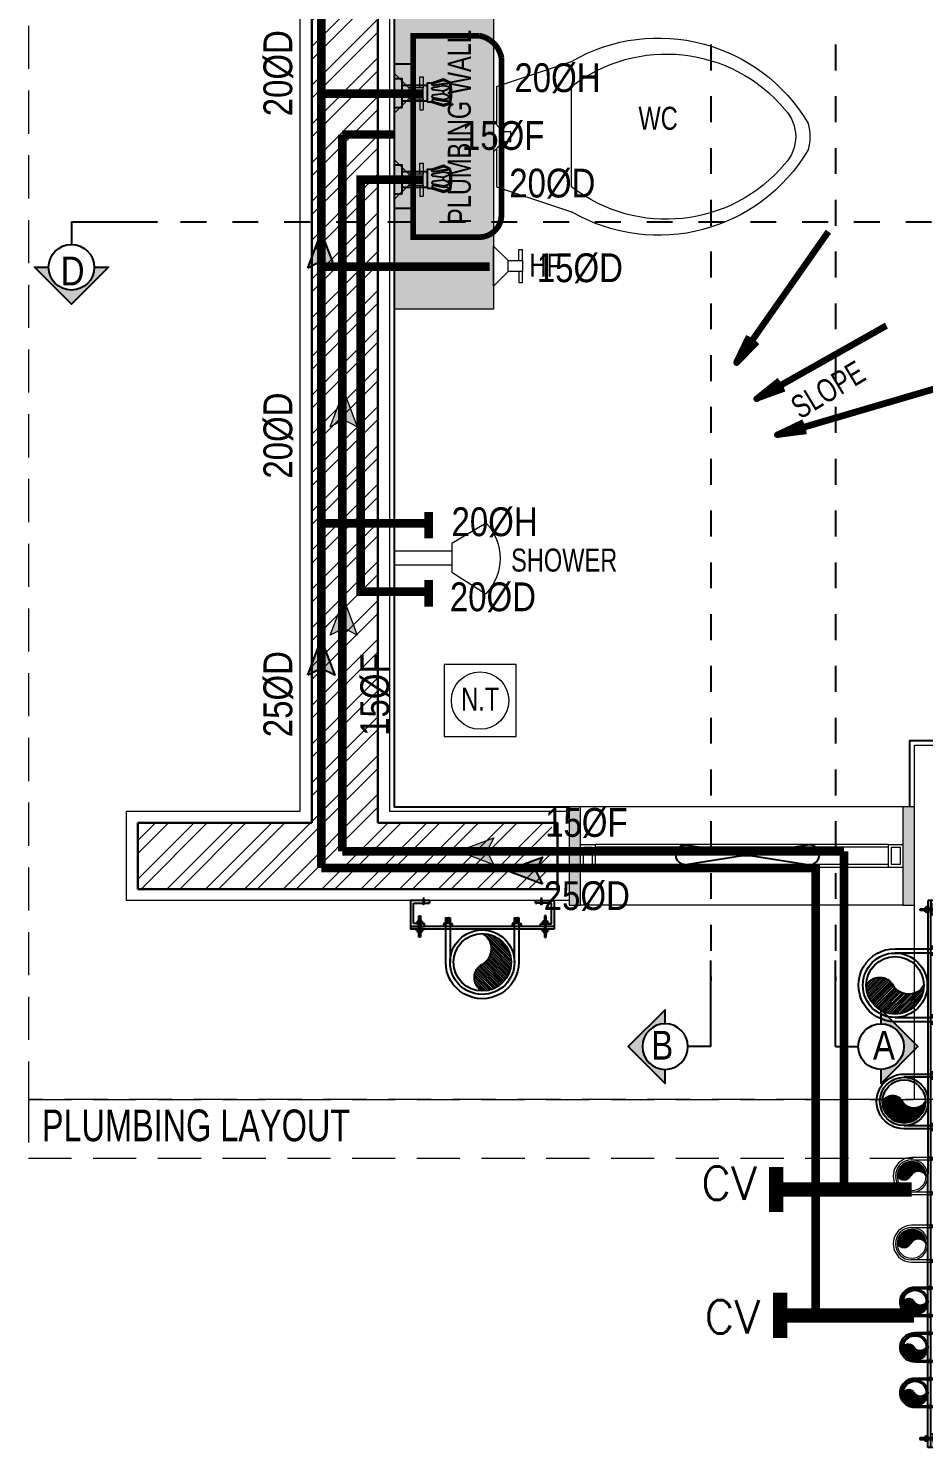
# Model space of a CAD drawing. Header units: inches. Extents: x 899679 to 12882928, y -3363313 to 527800.
# Drawn here: x 981452 to 983007, y 505374 to 507841 of the extents above; entities that cross this region are included whole.
import ezdxf
from ezdxf.enums import TextEntityAlignment as Align

# ---------------------------------------------------------------- set-up
doc = ezdxf.new("R2010")
doc.units = ezdxf.units.IN
doc.header["$LTSCALE"] = 150
doc.linetypes.add('Dash', pattern=[6, 3, -3])
doc.linetypes.add('HIDDEN', pattern=[0.375, 0.25, -0.125])
for name, color, linetype, lineweight in [('ELE', 6, 'Continuous', 25), ('ele02', 4, 'Continuous', 9), ('ele03', 147, 'Continuous', 5), ('g-cen-sym', 8, 'Continuous', 25), ('g-ele-02', 8, 'Continuous', 9), ('g-text', 8, 'Continuous', 9), ('P.FIXTURE-MSA', 8, 'Continuous', 5), ('P_Soil Downtke pipe', 6, 'Continuous', 25), ('P_Wate Downtke pipe', 4, 'Continuous', 25), ('P_Water Supply Downtake pipe', 3, 'Continuous', 25), ('Pl_FLushing PIpe', 150, 'Continuous', 9), ('PLASTER', 3, 'Continuous', 9), ('SHEET', 7, 'Continuous', 13), ('WALL HATCH-MSA', 251, 'Continuous', 9), ('WALL-MSA', 32, 'Continuous', 30)]:
    doc.layers.add(name, color=color, linetype=linetype, lineweight=lineweight)
for name, color, linetype in [('g-sol250', 8, 'Continuous'), ('P-ASP', 42, 'Continuous'), ('P-DWS', 3, 'Continuous'), ('P_DOMESTIC GRAVITY PIPE', 3, 'Continuous'), ('P_FLUSHING GRAVITY PIPE', 150, 'Continuous'), ('P_GEYSER', 1, 'Continuous'), ('P_HOT WATER PIPE', 1, 'HIDDEN'), ('P_SANITARY', 7, 'Continuous'), ('PL-bracket', 7, 'Continuous'), ('TILE SECTION', 152, 'Continuous')]:
    doc.layers.add(name, color=color, linetype=linetype)
doc.styles.add('AR', font='swisscl.ttf')
doc.styles.add('ARIAL', font='swisscl.ttf')
doc.styles.add('arial unicode', font='swisscl.ttf', dxfattribs={"height": 165})
doc.styles.add('PLUMBING TEXT', font='ARIALN.TTF')
doc.styles.add('SWINS', font='swissc.ttf')
doc.styles.add('{18b73a54-fa43-428c-adcb-c1c7bbdf2c84}', font='Simplex.shx')
doc.dimstyles.new('25', dxfattribs={"dimtxt": 40, "dimasz": 18, "dimexe": 0, "dimexo": 0, "dimgap": 10, "dimtad": 1, "dimdec": 0, "dimzin": 3, "dimdsep": 46, "dimtxsty": 'ARIAL', "dimblk": 'ARCHTICK', "dimcen": 0, "dimclrd": 256, "dimclre": 256, "dimclrt": 256, "dimadec": 0, "dimazin": 0, "dimtfac": 1, "dimtdec": 0, "dimtmove": 1, "dimatfit": 0, "dimfxl": 1, "dimtolj": 1, "dimtzin": 0, "dimlwd": 18, "dimlwe": 5, "dimarcsym": 0})

# ---------------------------------------------------------------- blocks, each defined once
blk = doc.blocks.new('A$Cd9974d17')
at = {"elevation": -2.990973136893025e-06}
blk.add_lwpolyline([(14.51018306124024, -125), (139.5101830612402, -125), (139.5101830612402, 0), (14.51018306124024, 0)], close=True, dxfattribs=at)
blk.add_circle((77.01018305378966, -62.50000000372529, -3.011486838741326e-06), 50)
blk = doc.blocks.new('ewc')
at = {"linetype": 'Continuous'}
for p, q in [((6.000000000021826, 101.599999135622), (158.4000000000451, 152.3999991355522)), ((6.000000000021826, 24.57502629797091), (6.000000000021826, 101.599999135622)), ((158.4000000000451, 101.599999135622), (158.4000000000451, -101.6000008644478)), ((6.000000000021826, -101.6000008644478), (6.000000000021826, -24.57502391314483)), ((6.000000000021826, -101.6000008644478), (158.4000000000451, -152.4000008643779))]:
    blk.add_line(p, q, dxfattribs=at)
for points in [[(14.69999999997526, -15.87502045519068), (2.18279e-11, -30.5750262979127), (2.18279e-11, 30.57502629797091), (14.69999999997526, 15.87502629801747)], [(14.69999999997526, 9.524999135552207), (35.09999999999855, 9.524999135552207), (35.09999999999855, -9.52500086449436), (14.69999999997526, -9.52500086449436)]]:
    blk.add_lwpolyline(points, close=True, dxfattribs=at)
for centre, radius, start, end in [((334.6003760970416, -151.6075776776415), 351.3777508359386, 30.46294972132546, 120.0965059132994), ((350.166366009762, -145.4049900448299), 312.7060038516717, 39.84628294043039, 127.8249367280076), ((532.3713892993037, -8.644419722e-07), 79.81336324384073, 316.4848892072429, 43.51511079275708), ((539.3991887490483, 0.0005310428678058), 101.6, 344.8605283250158, 15.13947077070725), ((334.6003760970416, 151.607575948874), 351.3777508359386, 239.9034940867005, 329.5370502786747), ((350.166366009762, 145.4049883160623), 312.7060038516717, 232.1750632719923, 320.1537170595696)]:
    blk.add_arc(centre, radius, start, end, dxfattribs=at)
blk = doc.blocks.new('TAP-1')
for p, q in [((9.525013580918312, -44.44999999995343), (28.57501366082579, -44.44999999995343)), ((28.57501366082579, -44.44999999995343), (28.57501366082579, -50.80000000004657)), ((9.525013580918312, -50.80000000004657), (28.57501366082579, -50.80000000004657))]:
    blk.add_line(p, q)
for points in [[(-9.52499020472169, -25.40001328103244), (-34.92501358129084, 0), (34.92501358129084, 0), (9.525013580918312, -25.40002716239542)], [(-9.524986418895423, -44.44999999995343), (-28.5749864988029, -44.44999999995343), (-28.5749864988029, -50.80000000004657), (-9.524986418895423, -50.80000000004657)]]:
    blk.add_lwpolyline(points)
blk.add_lwpolyline([(9.525013580918312, -25.40000000002328), (9.525013580918312, -50.80000000004657), (-9.524986418895423, -50.80000000004657), (-9.524986418895423, -25.40000000002328)], close=True)
blk = doc.blocks.new('A$C9f60bd39')
for p, q in [((-25.00005471240729, 99.99999316036701), (-62.28428161423653, 159.5359041057527)), ((60.56100777816027, 159.7277266159654), (25.00002735946327, 99.99999316036701)), ((25.00002735946327, 99.99999316036701), (-25.00005471240729, 99.99999316036701)), ((12.50000684056431, 99.99999316036701), (-12.50003419537097, 99.99999316036701))]:
    blk.add_line(p, q)
blk.add_lwpolyline([(-12.50003419537097, 99.99999316036701), (-12.50002051796764, 0), (12.50002051796764, 0), (12.50000684056431, 99.99999316036701)], close=True)
blk.add_arc((-0.7608264302834868, 95.07164785638452), 89.11103114370214, 46.51608762641337, 133.6628466995608)
blk = doc.blocks.new('sec')
at = {"layer": 'g-cen-sym'}
h = blk.add_hatch(color=256, dxfattribs=at)
h.paths.add_polyline_path([(2.73e-14, 537.5273218287452), (-107.956475941309, 429.5708458874361), (-107.956475941309, 399.1607016395453, -0.2062306983916904), (2.730000000001706e-14, 445.6665243379758, -0.4142135623730596), (148.5555081145527, 297.1110162260618), (240.4163056053222, 297.1110162260618)])
h.paths.add_polyline_path([(-107.956475941309, 399.1607016395454), (-107.956475941309, 429.5708458874361), (-138.1869732997017, 399.3403485290693), (-138.1869732997017, 351.6371512499004, -0.09565303018648871)])
h.paths.add_polyline_path([(-138.1869732997017, 399.3403485290693), (-168.4174706606815, 369.1098511680636), (-168.4174706606815, 297.1110162260618), (-148.5555081119139, 297.1110162260618, -0.09423427136048851), (-138.1869732997017, 351.6371512499004)])
h.paths.add_polyline_path([(-168.4174706580426, 369.1098511680636), (-204.6941080129084, 332.8332138158367), (-204.6941080129084, 297.1110162260618), (-168.4174706606815, 297.1110162260618)])
h.paths.add_polyline_path([(-204.6941080129084, 332.8332138158367), (-240.4163056027092, 297.1110162260618), (-204.6941080129084, 297.1110162260618)])
for q in [(2.73e-14, 148.5555081130354), (-561.6378324203346, 0)]:
    blk.add_line((0, 0), q, dxfattribs=at)
blk.add_lwpolyline([(-148.5555081119139, 297.1110162260618), (-240.4163056027092, 297.1110162260618), (2.73e-14, 537.5273218287452), (240.4163056053222, 297.1110162260618), (148.5555081145527, 297.1110162260618)], dxfattribs=at)
blk.add_circle((2.73e-14, 297.1110162260618), 148.5555081130354, dxfattribs=at)
blk = doc.blocks.new('_ArchTick')
at = {"color": 0, "linetype": 'ByBlock', "const_width": 0.15}
blk.add_lwpolyline([(-0.5, -0.5), (0.5, 0.5)], dxfattribs=at)
blk = doc.blocks.new('A$C71541A21')
h = blk.add_hatch()
h.set_pattern_fill('ANSI31', color=256, scale=15624.99999961172, angle=449.9999947211993, style=0)
h.set_pattern_definition([(225.0000052736955, (2987.514096804695, -8852.990632419187), (-2.209708894839474, 2.209708487257594), [])])
edge = h.paths.add_edge_path()
edge.add_ellipse((58.19573492583879, 66.33248665570433), major_axis=(-35.35533905670769, 35.35533905670769), ratio=0.9999999999963864, start_angle=315.00000527864233, end_angle=405.0000052790051, ccw=False)
edge.add_ellipse((58.19573492606526, 66.33248665570433), major_axis=(-35.35533905654907, -35.35533905654907), ratio=0.9999999999990152, start_angle=135.0000052792887, end_angle=225.0000000000283, ccw=False)
edge.add_ellipse((84.99012411941371, 79.03934499527237), major_axis=(-18.70781260122782, 18.70781260122782), ratio=0.9999999999990392, start_angle=72.05095237669781, end_angle=196.2959103731115, ccw=False)
edge.add_ellipse((35.01052318419402, 50.98169697085457), major_axis=(-21.84810600288985, 21.84810600288985), ratio=0.9999999999985292, start_angle=256.2424875922653, end_angle=375.2099589512152)
at = {"color": 253}
for p, q in [((-18.89106795806232, 129.8324832193147), (58.19572907563697, 129.8324866465499)), ((-9.54635294477252, 129.831727855091), (-11.43835364824865, 129.8372014557497)), ((-9.548668197777328, 132.701747422945), (-8.418130726596372, 133.8388452140151)), ((-9.540326368397595, 122.3611023641951), (-9.548668197777328, 132.7017474233088)), ((-9.515043614402327, 131.1003206797267), (-4.017719424910991, 131.0844167980775)), ((-8.418130726596372, 133.8388452140151), (-4.017719424910991, 133.8388452140151)), ((58.19572976394407, 122.3618984121623), (-19.34279916938048, 122.3619066906281)), ((-9.540326368397595, 122.3611023641951), (-9.548668197777328, 119.4776715886491)), ((-9.548668197777328, 119.4776715886491), (-8.418130726596372, 118.3405737975789)), ((-9.54398898214198, 121.095085953604), (-4.017719424910991, 121.0790983322312)), ((-8.418130726596372, 118.3405737975789), (-4.017719424910991, 118.3405737975789)), ((58.19574077694657, 2.832486664677487), (-19.34279379814656, 2.832478416473873)), ((-18.89105706969759, 10.30306669630091), (58.19574008841307, 10.30307489960869)), ((58.19574077694657, 2.832486664677487), (-13.3133817491303, 2.832479011567313)), ((-9.546341147898643, 10.30231303168141), (-11.10284523895749, 10.30681603271836)), ((-9.548656401267221, 13.17233259953531), (-8.418118929722494, 14.30943039060541)), ((-9.540314571523721, 2.831687540421555), (-9.548656401267221, 13.17233259953531)), ((-9.540314571523721, 2.831687540421555), (-9.548656401267221, -0.0517432354882459)), ((-9.543977185268105, 1.56567112983059), (-4.017707627673313, 1.549683508457674)), ((-9.515031817528447, 11.57090585595318), (-4.017707627673313, 11.55500197394024)), ((-8.418118929722494, 14.30943039060541), (-4.017707627673313, 14.30943039060541)), ((-9.548656401267221, -0.0517432354882459), (-8.418118929722494, -1.188841026558363)), ((-8.418118929722494, -1.188841026558363), (-4.017707627673313, -1.188841026558363))]:
    blk.add_line(p, q, dxfattribs=at)
for points in [[(-19.39855965395615, 122.2485780273218, 0.1779413410830516), (-18.96089619515904, 125.9839440835293, -0.2328251976264197), (-18.95009380971812, 129.7178886617275)], [(-19.39854785708225, 2.719163203912031, 0.1779413410830516), (-18.96088439792142, 6.454529259755815, -0.2328251976264197), (-18.9500820128443, 10.18847383831774)]]:
    blk.add_lwpolyline(points, format="xyb", dxfattribs=at)
for points in [[(-17.33959012638577, 129.8327036686914), (-16.18338604933437, 122.3601411850922)], [(-15.15917705513048, 129.8335857501314), (-14.00297297844291, 122.361023266896)], [(-12.97876398460279, 129.8344678319353), (-11.82255990755139, 122.3619053483361)], [(-10.79835091371127, 129.8353499133754), (-9.540865640548088, 123.0295915888945)], [(-4.017719424910991, 133.8388452140151), (-4.017719424910991, 118.3405737975789)], [(-17.33957832914815, 10.30328884491786), (-16.18337425246052, 2.830726361682465)], [(-15.15916525825657, 10.30417092635792), (-14.002961181569, 2.831608443122533)], [(-12.97875218772888, 10.30505300816178), (-11.82254811067751, 2.8324905245626)], [(-10.7983391164736, 10.30593508960185), (-9.540853843674213, 3.500176764757211)], [(-4.017707627673313, 14.30943039060541), (-4.017707627673313, -1.188841026558363)]]:
    blk.add_lwpolyline(points, dxfattribs=at)
for major_axis, ratio, start_param, end_param in [((-8.399999999999996e-15, -56.0294117612936), 0.9999999999955402, -0.7853981633996782, 5.497787143779905), ((-1.31e-14, -49.99999999999997), 0.9999999999967564, -0.7853981633990699, 5.497787143780516)]:
    blk.add_ellipse((58.19573492561231, 66.33248665570433), major_axis=major_axis, ratio=ratio, start_param=start_param, end_param=end_param)
at = {"color": 253, "extrusion": (0, 0, -1)}
blk.add_ellipse((58.19573492629181, 66.33248665570433), major_axis=(-44.90128060301127, -44.90128060301129), ratio=0.999999999999692, start_param=2.356194490192188, end_param=5.497787143781983, dxfattribs=at)
at = {"extrusion": (0, 0, -1)}
for centre, major_axis, ratio, start_param, end_param in [((35.01052318464697, 50.98169697049223), (-21.8481060029837, -21.8481060029837), 0.999999999999786, 1.30533246416926, 3.381706541423978), ((84.89053644642789, 78.88060685054668), (-18.59417428406518, 18.59417428406518), 0.9999999999967792, 2.853642975592703, 5.029312805762117)]:
    blk.add_ellipse(centre, major_axis=major_axis, ratio=ratio, start_param=start_param, end_param=end_param, dxfattribs=at)
blk = doc.blocks.new('*U93')
for p, q in [((-944.9254997048308, 44.72142396942945), (-944.9254997048308, 49.69098918781675)), ((-944.9254997048308, 49.68862127818283), (0, 49.68862127818283)), ((0, 44.72142396942945), (0, 49.69098918781675)), ((-944.9254997048308, 44.72190422909625), (-920.9240761539687, 44.72190422909625)), ((-944.9254997048308, 0), (-944.9254997048308, 44.72190422909625)), ((-944.9254997048308, 44.72171776174218), (0, 44.71953631946235)), ((-920.9240761484166, 39.97065656435734), (-940.1742520446328, 39.97065656435734)), ((-940.1742520446328, 39.97065656435734), (-940.1742520506498, 4.751247661959496)), ((-920.9240761539687, 44.72190422909625), (-920.9240761484166, 39.97065656435734)), ((0, 44.72190422909625), (-24.18943095835834, 44.72190422909625)), ((-24.18943095835834, 44.72190422909625), (-24.18943096391718, 39.97065656435734)), ((-24.18943096391718, 39.97065656435734), (-4.751247660191439, 39.97065656435734)), ((-4.751247660191439, 39.97065656435734), (-4.751247654174222, 4.751247661959496)), ((0, 0), (0, 44.72190422909625)), ((-912.3997083801935, 0), (-944.9254997048308, 0)), ((-940.1742520506498, 4.751247661959496), (-912.3997083741765, 4.751247661959496)), ((-913.2429443287597, 4.751247661959496), (-915.0863216155968, 4.751247661959496)), ((-912.3997083741765, 4.751247661959496), (-915.0863216155968, 4.751247661959496)), ((-912.3997083741765, 4.751247661959496), (-912.3997083801935, 0)), ((-4.751247654174222, 4.751247661959496), (-32.52579132463689, 4.751247661959496)), ((-32.52579132463689, 4.751247661959496), (-29.83917808923434, 4.751247661959496)), ((-32.52579132463689, 0), (0, 0)), ((-31.68255537607183, 4.751247661959496), (-29.83917808923434, 4.751247661959496))]:
    blk.add_line(p, q)
at = {"color": 7, "ltscale": 0.125}
for p, q in [((-923.5989154013796, 51.56487437560279), (-935.1907706125126, 51.56487437560279)), ((-935.1907706125126, 51.56487437560279), (-935.1907706125126, 49.69146944608656)), ((-925.6958089229369, 54.73987305416085), (-933.0912367939594, 54.73987305416085)), ((-933.0912367939594, 54.73987305416085), (-933.0912367939594, 51.56487437560279)), ((-933.0912367939594, 51.56487437560279), (-925.6958089229369, 51.56487437560279)), ((-927.8097138296646, 63.33749707066454), (-930.9824725112848, 63.33749707066454)), ((-930.9824725112848, 63.33749707066454), (-930.9824725112848, 26.32462893977936)), ((-927.8097138296646, 26.32462893977936), (-927.8097138296646, 63.33749707066454)), ((-925.6958089229369, 51.56487437560279), (-925.6958089229369, 54.73987305416085)), ((-923.5989154013796, 49.69146944608656), (-923.5989154013796, 51.56487437560279)), ((-21.51459171095462, 51.56487437560279), (-9.92273649982212, 51.56487437560279)), ((-21.51459171095462, 49.69146944608656), (-21.51459171095462, 51.56487437560279)), ((-9.92273649982212, 49.69146944608656), (-21.51459171095462, 49.69146944608656)), ((-19.41769818939042, 54.73987305416085), (-12.02227031837515, 54.73987305416085)), ((-19.41769818939042, 51.56487437560279), (-19.41769818939042, 54.73987305416085)), ((-12.02227031837515, 51.56487437560279), (-19.41769818939042, 51.56487437560279)), ((-17.30379328266986, 63.33749707066454), (-14.13103460105026, 63.33749707066454)), ((-17.30379328266986, 26.32462893977936), (-17.30379328266986, 63.33749707066454)), ((-14.13103460105026, 63.33749707066454), (-14.13103460105026, 26.32462893977936)), ((-12.02227031837515, 54.73987305416085), (-12.02227031837515, 51.56487437560279)), ((-9.92273649982212, 51.56487437560279), (-9.92273649982212, 49.69146944608656)), ((-935.1907706125126, 38.09725163530675), (-935.1907706125126, 39.97065656435734)), ((-935.1907706125126, 39.97065656435734), (-923.5989154013796, 39.97065656435734)), ((-923.5989154013796, 38.09725163530675), (-935.1907706125126, 38.09725163530675)), ((-933.0912367939594, 34.92225295628305), (-933.0912367939594, 38.09725163530675)), ((-933.0912367939594, 38.09725163530675), (-925.6958089229369, 38.09725163530675)), ((-925.6958089229369, 34.92225295628305), (-933.0912367939594, 34.92225295628305)), ((-930.9824725112848, 26.32462893977936), (-927.8097138296646, 26.32462893977936)), ((-925.6958089229369, 38.09725163530675), (-925.6958089229369, 34.92225295628305)), ((-923.5989154013796, 39.97065656435734), (-923.5989154013796, 38.09725163530675)), ((-9.92273649982212, 39.97065656435734), (-21.51459171095462, 39.97065656435734)), ((-21.51459171095462, 39.97065656435734), (-21.51459171095462, 38.09725163530675)), ((-21.51459171095462, 38.09725163530675), (-9.92273649982212, 38.09725163530675)), ((-12.02227031837515, 38.09725163530675), (-19.41769818939042, 38.09725163530675)), ((-19.41769818939042, 38.09725163530675), (-19.41769818939042, 34.92225295628305)), ((-19.41769818939042, 34.92225295628305), (-12.02227031837515, 34.92225295628305)), ((-14.13103460105026, 26.32462893977936), (-17.30379328266986, 26.32462893977936)), ((-12.02227031837515, 34.92225295628305), (-12.02227031837515, 38.09725163530675)), ((-9.92273649982212, 38.09725163530675), (-9.92273649982212, 39.97065656435734))]:
    blk.add_line(p, q, dxfattribs=at)
for points in [[(-922.5935171460249, -5.459783804278004), (-923.8250066547037, 4.75124766195949)], [(-922.5935171460249, -5.459783804278004), (-921.3620276373457, 4.75124766195949)], [(-32.52579132463689, 0), (-32.52579132463689, 4.751247661959496)], [(-22.33198255880644, -5.459783804278004), (-23.56347206748561, 4.75124766195949)], [(-22.33198255880644, -5.459783804278004), (-21.10049305012726, 4.75124766195949)]]:
    blk.add_lwpolyline(points)
for centre, start, end in [((-922.6750045138488, 4.542921116976278), 6.168720518134261, 173.8312794818657), ((-22.25049519098253, 4.542921116976278), 6.168720518134083, 173.8312794818659)]:
    blk.add_arc(centre, 1.938703992554078, start, end)
blk = doc.blocks.new('*U94')
for p, q in [((-248.0900371411752, 44.72142396942945), (-248.0900371411752, 49.69098918781675)), ((-248.0900371411752, 49.68862127818283), (0, 49.68862127818283)), ((0, 44.72142396942945), (0, 49.69098918781675)), ((-248.0900371411752, 44.72190422909625), (-224.0886135903131, 44.72190422909625)), ((-248.0900371411752, 0), (-248.0900371411752, 44.72190422909625)), ((-248.0900371411752, 44.72171776174218), (0, 44.71953631946235)), ((-224.0886135847616, 39.97065656435734), (-243.3387894809765, 39.97065656435734)), ((-243.3387894809765, 39.97065656435734), (-243.3387894869937, 4.751247661959496)), ((-224.0886135903131, 44.72190422909625), (-224.0886135847616, 39.97065656435734)), ((0, 44.72190422909625), (-24.18943095835834, 44.72190422909625)), ((-24.18943095835834, 44.72190422909625), (-24.18943096391718, 39.97065656435734)), ((-24.18943096391718, 39.97065656435734), (-4.751247660191439, 39.97065656435734)), ((-4.751247660191439, 39.97065656435734), (-4.751247654174222, 4.751247661959496)), ((0, 0), (0, 44.72190422909625)), ((-215.5642458165382, 0), (-248.0900371411752, 0)), ((-243.3387894869937, 4.751247661959496), (-215.5642458105211, 4.751247661959496)), ((-216.4074817651033, 4.751247661959496), (-218.2508590519411, 4.751247661959496)), ((-215.5642458105211, 4.751247661959496), (-218.2508590519411, 4.751247661959496)), ((-215.5642458105211, 4.751247661959496), (-215.5642458165382, 0)), ((-4.751247654174222, 4.751247661959496), (-32.52579132463689, 4.751247661959496)), ((-32.52579132463689, 4.751247661959496), (-29.83917808923434, 4.751247661959496)), ((-32.52579132463689, 0), (0, 0)), ((-31.68255537607183, 4.751247661959496), (-29.83917808923434, 4.751247661959496))]:
    blk.add_line(p, q)
at = {"color": 7, "ltscale": 0.125}
for p, q in [((-226.763452837724, 51.56487437560279), (-238.3553080488568, 51.56487437560279)), ((-238.3553080488568, 51.56487437560279), (-238.3553080488568, 49.69146944608656)), ((-228.8603463592808, 54.73987305416085), (-236.2557742303034, 54.73987305416085)), ((-236.2557742303034, 54.73987305416085), (-236.2557742303034, 51.56487437560279)), ((-236.2557742303034, 51.56487437560279), (-228.8603463592808, 51.56487437560279)), ((-230.9742512660091, 63.33749707066454), (-234.1470099476285, 63.33749707066454)), ((-234.1470099476285, 63.33749707066454), (-234.1470099476285, 26.32462893977936)), ((-230.9742512660091, 26.32462893977936), (-230.9742512660091, 63.33749707066454)), ((-228.8603463592808, 51.56487437560279), (-228.8603463592808, 54.73987305416085)), ((-226.763452837724, 49.69146944608656), (-226.763452837724, 51.56487437560279)), ((-21.51459171095462, 51.56487437560279), (-9.92273649982212, 51.56487437560279)), ((-21.51459171095462, 49.69146944608656), (-21.51459171095462, 51.56487437560279)), ((-9.92273649982212, 49.69146944608656), (-21.51459171095462, 49.69146944608656)), ((-19.41769818939042, 54.73987305416085), (-12.02227031837515, 54.73987305416085)), ((-19.41769818939042, 51.56487437560279), (-19.41769818939042, 54.73987305416085)), ((-12.02227031837515, 51.56487437560279), (-19.41769818939042, 51.56487437560279)), ((-17.30379328266986, 63.33749707066454), (-14.13103460105026, 63.33749707066454)), ((-17.30379328266986, 26.32462893977936), (-17.30379328266986, 63.33749707066454)), ((-14.13103460105026, 63.33749707066454), (-14.13103460105026, 26.32462893977936)), ((-12.02227031837515, 54.73987305416085), (-12.02227031837515, 51.56487437560279)), ((-9.92273649982212, 51.56487437560279), (-9.92273649982212, 49.69146944608656)), ((-238.3553080488568, 38.09725163530675), (-238.3553080488568, 39.97065656435734)), ((-238.3553080488568, 39.97065656435734), (-226.763452837724, 39.97065656435734)), ((-226.763452837724, 38.09725163530675), (-238.3553080488568, 38.09725163530675)), ((-236.2557742303034, 34.92225295628305), (-236.2557742303034, 38.09725163530675)), ((-236.2557742303034, 38.09725163530675), (-228.8603463592808, 38.09725163530675)), ((-228.8603463592808, 34.92225295628305), (-236.2557742303034, 34.92225295628305)), ((-234.1470099476285, 26.32462893977936), (-230.9742512660091, 26.32462893977936)), ((-228.8603463592808, 38.09725163530675), (-228.8603463592808, 34.92225295628305)), ((-226.763452837724, 39.97065656435734), (-226.763452837724, 38.09725163530675)), ((-9.92273649982212, 39.97065656435734), (-21.51459171095462, 39.97065656435734)), ((-21.51459171095462, 39.97065656435734), (-21.51459171095462, 38.09725163530675)), ((-21.51459171095462, 38.09725163530675), (-9.92273649982212, 38.09725163530675)), ((-12.02227031837515, 38.09725163530675), (-19.41769818939042, 38.09725163530675)), ((-19.41769818939042, 38.09725163530675), (-19.41769818939042, 34.92225295628305)), ((-19.41769818939042, 34.92225295628305), (-12.02227031837515, 34.92225295628305)), ((-14.13103460105026, 26.32462893977936), (-17.30379328266986, 26.32462893977936)), ((-12.02227031837515, 34.92225295628305), (-12.02227031837515, 38.09725163530675)), ((-9.92273649982212, 38.09725163530675), (-9.92273649982212, 39.97065656435734))]:
    blk.add_line(p, q, dxfattribs=at)
for points in [[(-225.7580545823689, -5.459783804278004), (-226.9895440910478, 4.75124766195949)], [(-225.7580545823689, -5.459783804278004), (-224.5265650736893, 4.75124766195949)], [(-32.52579132463689, 0), (-32.52579132463689, 4.751247661959496)], [(-22.33198255880644, -5.459783804278004), (-23.56347206748561, 4.75124766195949)], [(-22.33198255880644, -5.459783804278004), (-21.10049305012726, 4.75124766195949)]]:
    blk.add_lwpolyline(points)
for centre, start, end in [((-225.8395419501926, 4.542921116976278), 6.168720518134261, 173.8312794818657), ((-22.25049519098253, 4.542921116976278), 6.168720518134083, 173.8312794818659)]:
    blk.add_arc(centre, 1.938703992554078, start, end)
blk = doc.blocks.new('G$C2074E2BC')
at = {"layer": 'P-ASP', "xscale": 0.7500000002375171, "yscale": 0.7500000002375171, "zscale": 0.7500000002375171, "rotation": 180.0000232426316}
blk.add_blockref('A$C71541A21', (727.1235925308429, -1650.360709447647), dxfattribs=at)
at = {"layer": 'P_Soil Downtke pipe', "ltscale": 20, "rotation": 180}
blk.add_blockref('A$C71541A21', (726.1191548672505, -1431.829076095717), dxfattribs=at)
at = {"layer": 'P_Wate Downtke pipe', "ltscale": 20, "rotation": 270}
blk.add_blockref('A$C71541A21', (-115.8060808875598, -1399.929198398488), dxfattribs=at)
at = {"layer": 'P_Water Supply Downtake pipe', "ltscale": 20, "xscale": 0.4037956793862306, "yscale": 0.4037956793862306, "zscale": 0.4037956793862306, "rotation": 180}
for p in [(725.8198723455425, -2021.508225121768), (725.8199337467086, -2100.616746359505), (725.8199951483402, -2179.725267597707)]:
    blk.add_blockref('A$C71541A21', p, dxfattribs=at)
at = {"layer": 'PL-bracket', "lineweight": -3, "xscale": 1.006212302326112, "yscale": 1.006212302326112, "zscale": 1.006212302326112}
for name, p, rotation in [('*U94', (-173.9832169953734, -1350.900000918889), 179.9826744529678), ('*U93', (775.1522974879481, -1350.900000918889), 89.98267445296787)]:
    blk.add_blockref(name, p, dxfattribs=dict(at, rotation=rotation))
at = {"layer": 'Pl_FLushing PIpe', "xscale": -0.5047445992327882, "yscale": 0.5047445992327882, "zscale": 0.5047445992327882}
for p in [(726.103647230193, -1863.189469342004), (726.1037612757646, -1980.82543100405)]:
    blk.add_blockref('A$C71541A21', p, dxfattribs=at)
blk = doc.blocks.new('ARR')
at = {"ltscale": 0.025}
h = blk.add_hatch(color=256, dxfattribs=at)
edge = h.paths.add_edge_path()
edge.add_line((248.5438484465703, 93.94263017456979), (-2.328306436538696e-08, -1.164153218269348e-08))
edge.add_line((0, 0), (248.5438484698534, -93.94263018621132))
edge.add_line((248.5438484465703, -93.94263019785285), (199.9999999767169, -1.164153218269348e-08))
edge.add_line((200, 0), (248.5438484698534, 93.94263018621132))
at = {"color": 7, "linetype": 'Continuous', "ltscale": 0.025}
blk.add_lwpolyline([(248.5438484465703, 93.94263017456979), (0, 0), (248.5438484465703, -93.94263019785285), (200, 0)], close=True, dxfattribs=at)
blk = doc.blocks.new('AC')
at = {"layer": 'P_SANITARY', "ltscale": 10}
h = blk.add_hatch(color=7, dxfattribs=at)
h.set_gradient(color1=(242, 244, 241), color2=(118, 137, 108), rotation=90.00000000000003, one_color=1, tint=0.4799999892711639, name='INVCYLINDER')
h.paths.add_polyline_path([(-4.656613e-10, -24.99945513007697), (14.31408783327788, -24.99945513007697), (14.31408783327788, 0.0021237677428871), (4.656613e-10, 0.0021237677428871)])
h.paths.add_polyline_path([(4.656613e-10, 0.0021237677428871), (14.31408783327788, 0.0021237677428871), (14.31408783327788, 24.99945513007697), (4.656613e-10, 24.99945513007697)])
h = blk.add_hatch(color=7, dxfattribs=at)
h.set_gradient(color1=(242, 244, 241), color2=(118, 137, 108), rotation=90.00000000000003, one_color=1, tint=0.4799999892711639, name='INVCYLINDER')
h.paths.add_polyline_path([(14.31408783327788, 13.41977291507646), (14.31408783327788, -13.41977291542571), (57.60630970122293, -13.41977291542571), (57.60630970122293, 13.41977291507646)])
h = blk.add_hatch(color=7, dxfattribs=at)
h.set_gradient(color1=(242, 244, 241), color2=(118, 137, 108), rotation=90.00000000000003, one_color=1, tint=0.4799999892711639, name='INVCYLINDER')
h.paths.add_polyline_path([(99.97194769605996, 0.0021237677428871), (99.75558331026696, 5.541051914216949), (98.98042425839228, 12.12990388472099), (97.43010615045205, 18.81565072957892), (85.75427288375795, 24.33865900163073), (65.55169001407921, 17.31378006224986), (57.60630970122293, 17.31378006224986), (57.60630970122293, 0.0021237677428871)])
h.paths.add_polyline_path([(93.79654807783665, 7.188264906522818), (85.8996152053587, 3.748496603569946), (67.44114020932466, 5.734841684112324), (66.90821835957468, 6.170868652523495), (65.98771698214114, 7.236712351324968), (65.69703233521432, 8.641688137548044), (66.13305930374189, 9.319952312391253), (67.05356068117544, 9.949769043014383), (86.04495752719228, 13.53487967140972), (94.3294699306134, 11.35474482947029), (94.66860201442614, 10.87027041637338), (95.24997130408882, 9.90132159856148), (95.24997130408882, 8.593240693211554), (94.76549689564851, 7.866529082297347)], flags=16)
h.paths.add_polyline_path([(92.92449414101429, 16.05414660158567), (85.65737800276837, 16.29638379998505), (69.0399057616014, 13.14730014000088), (68.79766855482012, 13.14730014000088), (68.31319414637983, 13.29264246521052), (66.85977091919631, 13.72866943362169), (66.2784016295336, 14.16469640168361), (65.98771698214114, 14.84296057687607), (66.13305930374189, 15.61811963282525), (66.90821835957468, 16.63551588740665), (85.8996152053587, 22.40076135809069), (94.52325969329105, 19.49391490395646), (94.66860201442614, 19.00944049900863), (94.76549689564851, 18.04049168131314), (94.3294699306134, 16.92620053049177)], flags=16)
h = blk.add_hatch(color=7, dxfattribs=at)
h.set_gradient(color1=(242, 244, 241), color2=(118, 137, 108), rotation=90.00000000000003, one_color=1, tint=0.4799999892711639, name='INVCYLINDER')
h.paths.add_polyline_path([(86.04495752719228, -11.02797287900466), (67.05356068117544, -7.491309694829396), (66.13305930374189, -6.813045520219017), (65.69703233521432, -6.183228789246641), (65.98771698214114, -4.778253003023564), (66.90821835957468, -3.712409303872847), (67.44114020932466, -3.27638233557809), (86.04495752719228, -1.323225663392803), (86.04495752719228, 0.0021237677428871), (57.60630970122293, 0.0021237677428871), (57.60630970122293, -14.90376815770287), (63.71068725921213, -14.90376815770287), (86.04495752719228, -22.1708842960652), (86.04495752719228, -19.84486277902033), (85.8996152053587, -19.89385457290335), (66.90821835957468, -14.17705653852317), (66.13305930374189, -13.15966028417461), (65.98771698214114, -12.38450122880749), (66.2784016295336, -11.70623705349862), (66.85977091919631, -11.27021008520387), (68.31319414637983, -10.83418311714194), (68.79766855482012, -10.68884079880081), (69.0399057616014, -10.68884079880081), (85.65737800276837, -13.83792445936706), (92.92449414101429, -13.5956872528186), (94.3294699306134, -14.46774118964095), (94.76549689564851, -15.53358488855883), (94.66860201442614, -16.59942858759314), (94.52325969329105, -16.98700811923481), (86.04495752719228, -19.84486277902033), (86.04495752719228, -22.1708842960652), (98.30216008354908, -17.81061461230273), (98.3990549684968, -17.56837740517221), (98.44750240910801, -16.93856067466549), (98.88352937740272, -14.61308350763284), (99.41645122691988, -10.93107799778227), (99.85247819544749, -6.183228789246641), (99.99782052054071, -0.6602205247618258), (99.97194769605996, 0.0021237677428871), (86.04495752719228, 0.0021237677428871), (86.04495752719228, -1.400901647866701), (93.79654807783665, -4.72980555833783), (94.76549689564851, -5.359622288960961), (95.24997130408882, -6.086333908024244), (95.24997130408882, -7.394414813490582), (94.66860201442614, -8.411811068304813), (94.3294699306134, -8.847838036250321)])
at = {"layer": 'P_SANITARY', "color": 7}
blk.add_line((57.60630970122293, 17.31378006224986), (57.60630970122293, -14.90376815770287), dxfattribs=at)
at = {"layer": 'P_SANITARY', "ltscale": 10}
blk.add_lwpolyline([(14.31408783327788, -24.99945513007697), (14.31408783327788, 24.99945513007697), (4.656613e-10, 24.99945513007697), (-4.656613e-10, -24.99945513007697)], close=True, dxfattribs=at)
for points in [[(57.60630970122293, 13.41977291507646), (14.31408783327788, 13.41977291507646)], [(14.31408783327788, -13.41977291542571), (57.60630970122293, -13.41977291542571)]]:
    blk.add_lwpolyline(points, dxfattribs=at)
at = {"layer": 'P_SANITARY', "color": 7}
for points in [[(57.60630970122293, -14.90376815770287), (63.71068725921213, -14.90376815770287), (86.04495752719228, -22.1708842960652), (98.30216008354908, -17.81061461230273), (98.3990549684968, -17.56837740517221), (98.44750240910801, -16.93856067466549), (98.88352937740272, -14.61308350763284), (99.41645122691988, -10.93107799778227), (99.85247819544749, -6.183228789246641), (99.99782052054071, -0.6602205247618258), (99.75558331026696, 5.541051914216949), (98.98042425839228, 12.12990388472099), (97.43010615045205, 18.81565072957892), (85.75427288375795, 24.33865900163073), (65.55169001407921, 17.31378006224986), (57.60630970122293, 17.31378006224986), (57.60630970122293, -14.90376815770287)], [(86.04495752719228, 13.53487967140972), (94.3294699306134, 11.35474482947029), (94.66860201442614, 10.87027041637338), (95.24997130408882, 9.90132159856148), (95.24997130408882, 8.593240693211554), (94.76549689564851, 7.866529082297347), (93.79654807783665, 7.188264906522818), (85.8996152053587, 3.748496603569946), (67.44114020932466, 5.734841684112324), (66.90821835957468, 6.170868652523495), (65.98771698214114, 7.236712351324968), (65.69703233521432, 8.641688137548044), (66.13305930374189, 9.319952312391253), (67.05356068117544, 9.949769043014383), (86.04495752719228, 13.53487967140972)], [(85.8996152053587, 22.40076135809069), (94.52325969329105, 19.49391490395646), (94.66860201442614, 19.00944049900863), (94.76549689564851, 18.04049168131314), (94.3294699306134, 16.92620053049177), (92.92449414101429, 16.05414660158567), (85.65737800276837, 16.29638379998505), (69.0399057616014, 13.14730014000088), (68.79766855482012, 13.14730014000088), (68.31319414637983, 13.29264246521052), (66.85977091919631, 13.72866943362169), (66.2784016295336, 14.16469640168361), (65.98771698214114, 14.84296057687607), (66.13305930374189, 15.61811963282525), (66.90821835957468, 16.63551588740665), (85.8996152053587, 22.40076135809069)], [(86.04495752719228, 22.93368320795707), (86.04495752719228, 24.19331667607185)], [(86.04495752719228, 13.72866943362169), (86.04495752719228, 17.16843773680739)], [(86.04495752719228, -1.290037255384959), (86.04495752719228, 3.457811960834078)], [(97.67234335327522, -17.76216717495117), (97.67234335327522, 17.36222750635352)], [(86.04495752719228, -11.02797287900466), (94.3294699306134, -8.847838036250321), (94.66860201442614, -8.411811068304813), (95.24997130408882, -7.394414813490582), (95.24997130408882, -6.086333908024244), (94.76549689564851, -5.359622288960961), (93.79654807783665, -4.72980555833783), (85.8996152053587, -1.338484699954278), (67.44114020932466, -3.27638233557809), (66.90821835957468, -3.712409303872847), (65.98771698214114, -4.778253003023564), (65.69703233521432, -6.183228789246641), (66.13305930374189, -6.813045520219017), (67.05356068117544, -7.491309694829396), (86.04495752719228, -11.02797287900466)], [(85.8996152053587, -19.89385457290335), (94.52325969329105, -16.98700811923481), (94.66860201442614, -16.59942858759314), (94.76549689564851, -15.53358488855883), (94.3294699306134, -14.46774118964095), (92.92449414101429, -13.5956872528186), (85.65737800276837, -13.83792445936706), (69.0399057616014, -10.68884079880081), (68.79766855482012, -10.68884079880081), (68.31319414637983, -10.83418311714194), (66.85977091919631, -11.27021008520387), (66.2784016295336, -11.70623705349862), (65.98771698214114, -12.38450122880749), (66.13305930374189, -13.15966028417461), (66.90821835957468, -14.17705653852317), (85.8996152053587, -19.89385457290335)], [(86.04495752719228, -13.5956872528186), (86.04495752719228, -11.02797287900466)], [(86.04495752719228, -22.0739894148428), (86.04495752719228, -19.94230200944002)]]:
    blk.add_lwpolyline(points, dxfattribs=at)
blk = doc.blocks.new('GEYSER')
at = {"layer": 'P_GEYSER', "linetype": 'Continuous'}
for points in [[(-125.3349405054468, -33.16639222588856), (-125.3349405054468, 0)], [(125.3349405056797, 0), (-125.3349405054468, 0)], [(125.3349405056797, -33.16639222588856), (125.3349405056797, 0)]]:
    blk.add_lwpolyline(points, dxfattribs=at)
at = {"layer": 'P_GEYSER', "linetype": 'Continuous', "const_width": 10}
blk.add_lwpolyline([(175, -148.1663922258885, -0.3080263182779532), (136.8851185357198, -186.4997255592606), (-136.6666666665114, -186.4997255592606, -0.4142135623722055), (-175, -148.1663922258885), (-175, -33.16639222588856), (175, -33.16639222588856)], format="xyb", close=True, dxfattribs=at)
at = {"layer": 'P_SANITARY', "rotation": 269.9999999999999}
for p in [(-74.89077406539582, 8.149072527885437e-10), (75.10922593413852, -1.164224272542924e-10)]:
    blk.add_blockref('AC', p, dxfattribs=at)
blk = doc.blocks.new('G$CBB33CCED')
at = {"layer": 'g-sol250'}
h = blk.add_hatch(color=251, dxfattribs=at)
h.dxf.hatch_style = 1
h.paths.add_polyline_path([(-1691.999999366817, 1475.682426718064), (-1691.999999366817, 2075.682426717598), (-1864.499999999534, 2075.682426717598), (-1864.499999999534, 1475.682426718064)])
h = blk.add_hatch(color=251, dxfattribs=at)
h.dxf.hatch_style = 1
h.paths.add_polyline_path([(-1540.349998702412, 610.7838569082087), (-1560.349998702412, 610.7838569082087), (-1560.349998702412, 439.7824379368685), (-1540.349998702412, 439.7824379368685)])
h = blk.add_hatch(color=251, dxfattribs=at)
h.dxf.hatch_style = 1
h.paths.add_polyline_path([(-960.3499987020623, 610.7824156357674), (-980.3499987020623, 610.7824156357674), (-980.3499987020623, 439.782415675465), (-960.3499987020623, 439.782415675465)])
at = {"layer": 'WALL HATCH-MSA'}
h = blk.add_hatch(dxfattribs=at)
h.set_pattern_fill('ANSI32', color=251, scale=5)
h.set_pattern_definition([(45, (-980970.6793692259, -530565.7590961446), (-33.67596045400933, 33.67596045400933), []), (45, (-980948.2287192259, -530565.7590961446), (-33.67596045400933, 33.67596045400933), [])])
h.paths.add_polyline_path([(-1892.499999999651, 3205.367659738869), (-2007.499999233754, 3205.367659738869), (-2007.499999233754, 2818.682426717598), (-2499.999999999884, 2818.682426717714), (-2499.999999999651, 2703.682426717482), (-2007.499999233754, 2703.682426717598), (-2007.499999233754, 582.7824267847463), (-2309.649999898858, 582.7824267847463), (-2309.649999898858, 467.7824267847463), (-1590.34999933443, 467.7824267847463), (-1590.34999933443, 582.7824267847463), (-1892.499999999534, 582.7824267847463), (-1892.499999999534, 2703.682426717598), (-499.9999999995343, 2703.682426717714), (-499.9999999995343, 2818.682426717714), (-1892.499999999534, 2818.682426717598)])
at = {"layer": 'ELE', "color": 251, "elevation": -0.3206779379751635}
for points in [[(-1258.796521050623, 525.7068094834685), (-1357.496824471047, 509.8014721646905, -1), (-1357.496824471047, 544.5529677942395), (-1258.796521050623, 528.6476304754615)], [(-1241.558964533499, 525.7068094834685), (-1142.858661113074, 509.8014721646905, 1), (-1142.858661113074, 544.5529677942395), (-1241.558964533499, 528.6476304754615)]]:
    blk.add_lwpolyline(points, format="xyb", dxfattribs=at)
at = {"layer": 'ELE', "color": 251}
for points, elevation in [([(-1258.813282552292, 537.2068205769174), (-1258.813282552292, 540.0492864544503), (-1241.575726035167, 540.0492864544503), (-1241.575726035167, 537.2068205769174)], 1.876113437482326e-08), ([(-1258.796521050623, 525.7068094834685), (-1258.796521050623, 528.5492753610015), (-1241.558964533499, 528.5492753610015), (-1241.558964533499, 525.7068094834685)], 2.075567135484443e-08)]:
    blk.add_lwpolyline(points, close=True, dxfattribs=dict(at, elevation=elevation))
at = {"layer": 'ele02', "color": 251}
for points, elevation in [([(-1540.349998702412, 545.2824267847463), (-1515.349998702412, 545.2824267847463), (-1515.349998702412, 505.2824267847463), (-1540.349998702412, 505.2824267847463)], 1.876113437482326e-08), ([(-1005.349998702062, 545.2824045214802), (-980.3499987020623, 545.2824045214802), (-980.3499987020623, 505.2824045214802), (-1005.349998702062, 505.2824045214802)], 2.075567135484443e-08), ([(-1535.349995692377, 540.2824237747118), (-1520.350001712446, 540.2824237747118), (-1520.350001712446, 510.2824297947809), (-1535.349995692377, 510.2824297947809)], 1.876113437482326e-08), ([(-1000.349995692028, 540.2824015114456), (-985.3500017120969, 540.2824015114456), (-985.3500017120969, 510.2824075315148), (-1000.349995692028, 510.2824075315148)], 2.075567135484443e-08)]:
    blk.add_lwpolyline(points, close=True, dxfattribs=dict(at, elevation=elevation))
at = {"layer": 'ele03', "color": 251}
for p, q in [((-980.3667602037312, 610.7824155929266, 1.876113437482326e-08), (-1540.36676020408, 610.7824378560763, 1.876113437482326e-08)), ((-980.3499987020623, 610.7824156357674, 1.876113437482326e-08), (-1540.349998702412, 610.7824378989171, 1.876113437482326e-08)), ((-1005.349998702062, 545.2824154449627, 1.876113437482326e-08), (-1515.349998702412, 545.2824341347441, 1.876113437482326e-08)), ((-1005.349998702062, 540.2824122356251, 1.876113437482326e-08), (-1515.349998702412, 540.2824313100427, 1.876113437482326e-08)), ((-1005.349998702062, 510.2824184549972, 1.876113437482326e-08), (-1515.349998702412, 510.2824373282492, 1.876113437482326e-08)), ((-1005.349998702062, 505.2824153965339, 1.876113437482326e-08), (-1515.349998702412, 505.2824267884716, 1.876113437482326e-08)), ((-980.3499987020623, 439.782415675465, 1.876113437482326e-08), (-1540.349998702412, 439.7824379368685, 1.876113437482326e-08))]:
    blk.add_line(p, q, dxfattribs=at)
at = {"layer": 'g-cen-sym', "color": 251, "linetype": 'Dash', "lineweight": -3, "ltscale": 0.1}
for p, q in [((-1314.165876901359, 3015.45441129501), (-1314.165876901359, 308.3000940622296)), ((-1097.54177732137, 3015.45441129501), (-1097.54177732137, 308.3000940622296)), ((-2325.413496799651, 1627.456356216571), (-221.1661000185413, 1627.456356216571))]:
    blk.add_line(p, q, dxfattribs=at)
at = {"layer": 'g-ele-02', "color": 251, "linetype": 'Continuous', "elevation": 1.876113437482326e-08}
for points in [[(-1540.349998702412, 610.7824156326242), (-1560.349998702412, 610.7824156326242), (-1560.349998702412, 439.7824379368685), (-1540.349998702412, 439.7824379368685)], [(-960.349998701713, 610.7824156357674), (-980.349998701713, 610.7824156357674), (-980.3499987020623, 439.782415675465), (-960.3499987020623, 439.782415675465)]]:
    blk.add_lwpolyline(points, close=True, dxfattribs=at)
at = {"layer": 'P.FIXTURE-MSA', "color": 251, "elevation": 1.876113437482326e-08}
blk.add_lwpolyline([(-1864.499999999534, 2075.682426717598), (-1691.937499367166, 2075.682426717598), (-1691.937499367166, 1475.682426718064), (-1864.499999999534, 1475.682426718064)], close=True, dxfattribs=at)
at = {"layer": 'PLASTER', "color": 251, "elevation": 1.876113437482326e-08}
for points in [[(-1872.499999999534, 3205.367659738869), (-1872.499999999534, 2838.682426717598), (-479.9999999995343, 2838.682426717714), (-479.9999999995343, 2683.682426717714), (-1872.499999999534, 2683.682426717598), (-1872.499999999534, 602.7824267847463), (-1560.349998702412, 602.7824267847463), (-1560.349998702412, 447.7824267847463), (-2329.649999898858, 447.7824267847463), (-2329.649999898858, 602.7824267847463), (-2027.499999233754, 602.7824267847463), (-2027.499999233754, 2683.682426717598), (-2499.999999999534, 2683.682426717714)], [(-960.3499987020623, 102.0041043454548), (-960.3499987020623, 717.7824267848628), (-710.3499987020623, 717.7824267848628), (-634.9999999995343, 717.7824267848628), (-634.9999999995343, 1973.682426717714), (-479.9999999995343, 1973.682426717714), (-479.9999999995343, 602.7824267848628), (4.656612873077393e-10, 602.7824267848628)]]:
    blk.add_lwpolyline(points, dxfattribs=at)
at = {"layer": 'SHEET', "color": 251, "linetype": 'HIDDEN', "ltscale": 2}
for points in [[(-2499.999999999534, 102.0041043454548), (4.656612873077393e-10, 102.0041043454548), (4.656612873077393e-10, 3205.367659738869), (-2499.999999999534, 3205.367659738869)], [(0, 102.0041043454548), (-2500, 102.0041043454548), (-2500, 0), (0, 0)]]:
    blk.add_lwpolyline(points, close=True, dxfattribs=at)
at = {"layer": 'TILE SECTION', "color": 251, "elevation": 1.876113437482326e-08}
for points in [[(-650.9999999995343, 2675.682426717598), (-1864.499999999534, 2675.682426717598), (-1864.499999999534, 610.7824267847463), (-1560.349998702412, 610.7824267847463), (-1560.349998702412, 602.7824267847463)], [(-968.3499987020623, 610.7824156357674), (-968.3499987020623, 725.7824267848628), (-710.3499987020623, 725.7824267848628), (-642.9999999995343, 725.7824267848628), (-642.9999999995343, 1973.682426717714), (-634.9999999995343, 1973.682426717714)]]:
    blk.add_lwpolyline(points, dxfattribs=at)
at = {"layer": 'WALL-MSA', "color": 251}
for p, q in [((-2007.499999233754, 2703.682426717598), (-2007.499999233754, 582.7824267847463)), ((-1892.499999999534, 2703.682426717598), (-1892.499999999534, 582.7824267847463)), ((-2007.499999233754, 582.7824267847463), (-2309.649999898858, 582.7824267847463)), ((-2309.649999898858, 582.7824267847463), (-2309.649999898858, 467.7824267847463)), ((-1892.499999999534, 582.7824267847463), (-1580.349998702412, 582.7824267847463)), ((-1580.349998702412, 582.7824267847463), (-1580.349998702412, 467.7824267847463)), ((-1580.349998702412, 467.7824267847463), (-2309.649999898858, 467.7824267847463))]:
    blk.add_line(p, q, dxfattribs=at)
at = {"layer": 'g-cen-sym', "color": 251, "linetype": 'Dash', "lineweight": -3, "ltscale": 0.1, "yscale": 0.2666666667908428, "zscale": 0.2666666667908428}
for p, xscale, rotation in [((-2425.183585514664, 1627.456353915273), 0.2666666667908428, 180.0000008804521), ((-1314.165879202657, 193.9271947353845), -0.2666666667908428, 89.99999999999999), ((-1097.541775020072, 193.9271947353845), 0.2666666667908428, 270)]:
    blk.add_blockref('sec', p, dxfattribs=dict(at, xscale=xscale, rotation=rotation))
at = {"layer": 'P.FIXTURE-MSA', "color": 251, "xscale": -0.8580354073040002, "yscale": 0.8580354073040002, "zscale": 0.8580354073040002, "rotation": 180}
blk.add_blockref('ewc', (-1691.937499367166, 1775.294140710728, -1.876113138906276e-08), dxfattribs=at)
at = {"layer": 'P.FIXTURE-MSA', "color": 251, "xscale": -1}
for name, p, rotation in [('TAP-1', (-1864.500000000698, 1850.682426717831, 1.876113437482326e-08), 89.99999999999991), ('TAP-1', (-1864.49999999837, 1700.682426717831, 1.876113437482326e-08), 89.99999999999991), ('A$C9f60bd39', (-1864.4375, 1043.232426751638, 1.876113437482326e-08), 270)]:
    blk.add_blockref(name, p, dxfattribs=dict(at, rotation=rotation))
at = {"layer": 'P.FIXTURE-MSA', "color": 251, "rotation": 90.00000000000007}
blk.add_blockref('TAP-1', (-1691.937499367166, 1550.294139589649, -1.876113393837239e-08), dxfattribs=at)
at = {"layer": 'P.FIXTURE-MSA', "color": 251}
blk.add_blockref('A$Cd9974d17', (-1792.010182427941, 857.7824267847463, 3.009734271267848e-06), dxfattribs=at)
at = {"layer": 'g-cen-sym', "color": 251, "linetype": 'Dash', "lineweight": -3, "ltscale": 0.1, "style": 'SWINS'}
for s, p in [('D', (-2423.112231483101, 1541.765127652674, 2.375956986711003e-09)), ('B', (-1398.532064166851, 196.2917948280228, 2.375956986711003e-09)), ('A', (-1013.208057588432, 196.2917948280228, 2.375956986711003e-09))]:
    blk.add_text(s, height=50, dxfattribs=at).set_placement(p, align=Align.MIDDLE_CENTER)
at = {"layer": 'g-text', "color": 251, "style": 'arial unicode'}
for s, rotation, p in [('PLUMBING WALL', 90, (-1731.110601238674, 1623.418204518501, 3.07048306028477e-06)), ('SLOPE ', 31.02916869265298, (-1158.787359131733, 1283.370925162453, -0.04279245153826075))]:
    blk.add_text(s, height=40, rotation=rotation, dxfattribs=at).set_placement(p)
blk.add_text('WC', height=40, dxfattribs=at).set_placement((-1405.709913063096, 1807.172492217505, 0.000862460610731645), align=Align.MIDDLE)
for s, height, p in [('HF', 40, (-1629.134189831209, 1531.674658263568, 3.032960791971574e-06)), ('SHOWER', 40, (-1661.170633012429, 1019.417709097615, 3.07048306028477e-06)), ('N.T', 40, (-1747.936227478087, 777.7789121983806, -3.206237657373176e-06)), ('PLUMBING LAYOUT ', 55, (-2476.531934195431, 29.42926908866502))]:
    blk.add_text(s, height=height, dxfattribs=at).set_placement(p)
at = {"layer": 'g-text', "color": 251}
for points in [[(-1269.518609537627, 1382.143901669304, 1.876113437482326e-08), (-1109.589620789397, 1610.65912307438, 1.876113437482326e-08)], [(-1234.448910693056, 1319.441195025225, 1.876113437482326e-08), (-1008.88400429592, 1447.329766681767, 1.876113437482326e-08)], [(-1198.651430914761, 1257.151118455804, 1.876113437482326e-08), (-920.441754665575, 1338.902856725734, 1.876113437482326e-08)]]:
    blk.add_leader(points, dimstyle='25', override={"dimasz": 50, "dimtad": 0, "dimtxsty": 'AR', "dimclrd": 256, "dimldrblk": 'Open', "dimlwd": 65535}, dxfattribs=at)

msp = doc.modelspace()

# ---------------------------------------------------------------- linework, layer by layer
at = {"layer": 'P_HOT WATER PIPE', "linetype": 'Continuous', "ltscale": 0.52, "const_width": 15}
for points in [[(982138.079949791, 507578.1012391711), (982029.2799497914, 507578.1012391711), (982029.2799497914, 506862.1869433818), (982147.4764832052, 506862.1869433818)], [(982147.4764832052, 506836.1773124659), (982147.4764832052, 506882.0684102312)]]:
    msp.add_lwpolyline(points, dxfattribs=at)
at = {"layer": 'P_Water Supply Downtake pipe', "ltscale": 20}
for points, const_width, elevation in [([(981960.7799497914, 506381.9453751901), (981960.7799497914, 508370.2555140381), (982147.4764832052, 508370.2555140381)], 15, -1.973763586023082e-09), ([(982147.4764832052, 506954.7904791982), (982147.4764832052, 507000.6815769635)], 15, 1.118389214571636e-09), ([(982147.4764832052, 506980.800110114), (981960.7799497914, 506980.800110114)], 15, 1.118389214571636e-09), ([(981960.7799497914, 506381.9453751901), (982819.6443880794, 506381.9453751901), (982819.6443880794, 505604.1836768408)], 15, -1.973763586023082e-09), ([(982758.1005806391, 505564.8584195152), (982758.1005806391, 505643.5089341663)], 25, -3.806001309801918e-08), ([(982990.9751679063, 505604.1836768408), (982758.1005806391, 505604.1836768408)], 25, -3.806001309801918e-08)]:
    msp.add_lwpolyline(points, dxfattribs=dict(at, const_width=const_width, elevation=elevation))
at = {"layer": 'P_Water Supply Downtake pipe', "ltscale": 20, "const_width": 15}
for points in [[(982138.0799499362, 507727.542817094), (981960.779949939, 507727.542817094)], [(982253.4955161676, 507426.7997200961), (981960.7799497914, 507426.7997200961)]]:
    msp.add_lwpolyline(points, dxfattribs=at)
at = {"layer": 'Pl_FLushing PIpe'}
for points, const_width, elevation in [([(981997.3555513077, 506410.7444970183), (981997.3555513077, 507656.4558418536)], 15, -1.973763586023082e-09), ([(982868.8948691309, 505823.0406275209), (982868.8948691309, 506410.7444970183)], 15, -3.806001309801918e-08), ([(982751.1005806391, 505783.7153701953), (982751.1005806391, 505862.3658848465)], 25, -3.806001309801918e-08), ([(982986.6891576227, 505823.0406275209), (982751.1005806391, 505823.0406275209)], 25, -3.806001309801918e-08)]:
    msp.add_lwpolyline(points, dxfattribs=dict(at, const_width=const_width, elevation=elevation))
at = {"layer": 'Pl_FLushing PIpe', "const_width": 15}
for points in [[(982087.2799498659, 507656.4558418536), (981997.3555513077, 507656.4558418536)], [(982868.8948691309, 506410.7444970183), (981997.3555513077, 506410.7444970183)]]:
    msp.add_lwpolyline(points, dxfattribs=at)

# ---------------------------------------------------------------- block references
at = {"color": 1}
for name, p in [('G$CBB33CCED', (983951.7799498654, 505877.4549910174, -1.876113437482326e-08)), ('G$C2074E2BC', (982289.9594932946, 507676.137418721))]:
    msp.add_blockref(name, p, dxfattribs=at)
at = {"layer": 'P_GEYSER', "rotation": 90.00000000000001}
msp.add_blockref('GEYSER', (982087.2799498659, 507653.1374177352), dxfattribs=at)
at = {"layer": 'P_Water Supply Downtake pipe', "ltscale": 20, "xscale": -0.25, "yscale": 0.25, "zscale": 0.25}
for p, rotation in [((981960.7799497914, 507486.3472784698, -1.973763586023082e-09), 90), ((981960.7799497914, 506778.7063888172, -1.973763586023082e-09), 90), ((982282.8331593499, 506377.1360806256, -3.968300566044248e-09), 180)]:
    msp.add_blockref('ARR', p, dxfattribs=dict(at, rotation=rotation))
at = {"layer": 'Pl_FLushing PIpe', "xscale": -0.25, "yscale": 0.25, "zscale": 0.25}
for p, rotation in [((981999.8851455619, 507210.4584871503, 1.994536980021167e-09), 90), ((981999.8851455619, 506848.3326036982, 1.994536980021167e-09), 90), ((982198.6641251149, 506410.7444970183), 180)]:
    msp.add_blockref('ARR', p, dxfattribs=dict(at, rotation=rotation))

# ---------------------------------------------------------------- texts
at = {"layer": 'P-DWS', "lineweight": 5, "style": '{18b73a54-fa43-428c-adcb-c1c7bbdf2c84}'}
msp.add_text('CV', height=57.82781925423765, dxfattribs=at).set_placement((982626.769210704, 505572.9112096381, -3.961746751900941e-08))
at = {"layer": 'P_DOMESTIC GRAVITY PIPE', "style": 'PLUMBING TEXT'}
for s, p in [('20%%CD', (981910.2712575196, 507688.1771137594)), ('20%%CD', (981910.2712575196, 507058.4140037663)), ('25%%CD', (981910.2712575196, 506609.0383816275))]:
    msp.add_text(s, height=50, rotation=90, dxfattribs=at).set_placement(p)
msp.add_text('25%%CD', height=50, dxfattribs=at).set_placement((982347.3694046489, 506308.684234507))
at = {"layer": 'P_FLUSHING GRAVITY PIPE', "style": 'PLUMBING TEXT'}
msp.add_text('15%%CF', height=50, rotation=90, dxfattribs=at).set_placement((982078.6414269509, 506611.442308981))
msp.add_text('15%%CF', height=50, dxfattribs=at).set_placement((982349.7733320023, 506435.9419376383))
at = {"layer": 'P_HOT WATER PIPE', "linetype": 'Continuous', "ltscale": 0.52, "style": 'PLUMBING TEXT'}
for p in [(982296.4153761033, 507730.1622941096), (982187.0707608613, 506958.4720859808)]:
    msp.add_text('20%%CH', height=50, dxfattribs=at).set_placement(p)
at = {"layer": 'P_Water Supply Downtake pipe', "ltscale": 20, "style": 'PLUMBING TEXT'}
for s, p in [('20%%CD', (982287.4096224845, 507547.0412909485)), ('15%%CD', (982335.2788654716, 507399.8623672455)), ('20%%CD', (982184.1700220228, 506828.029777666))]:
    msp.add_text(s, height=50, dxfattribs=at).set_placement(p)
at = {"layer": 'Pl_FLushing PIpe'}
for s, height, style, p in [('15%%CF', 50, 'PLUMBING TEXT', (982205.2575251376, 507629.7368769054)), ('CV', 57.82781925423765, '{18b73a54-fa43-428c-adcb-c1c7bbdf2c84}', (982621.1005806391, 505805, -3.961746751900941e-08))]:
    msp.add_text(s, height=height, dxfattribs=dict(at, style=style)).set_placement(p)

doc.saveas('drawing.dxf')
